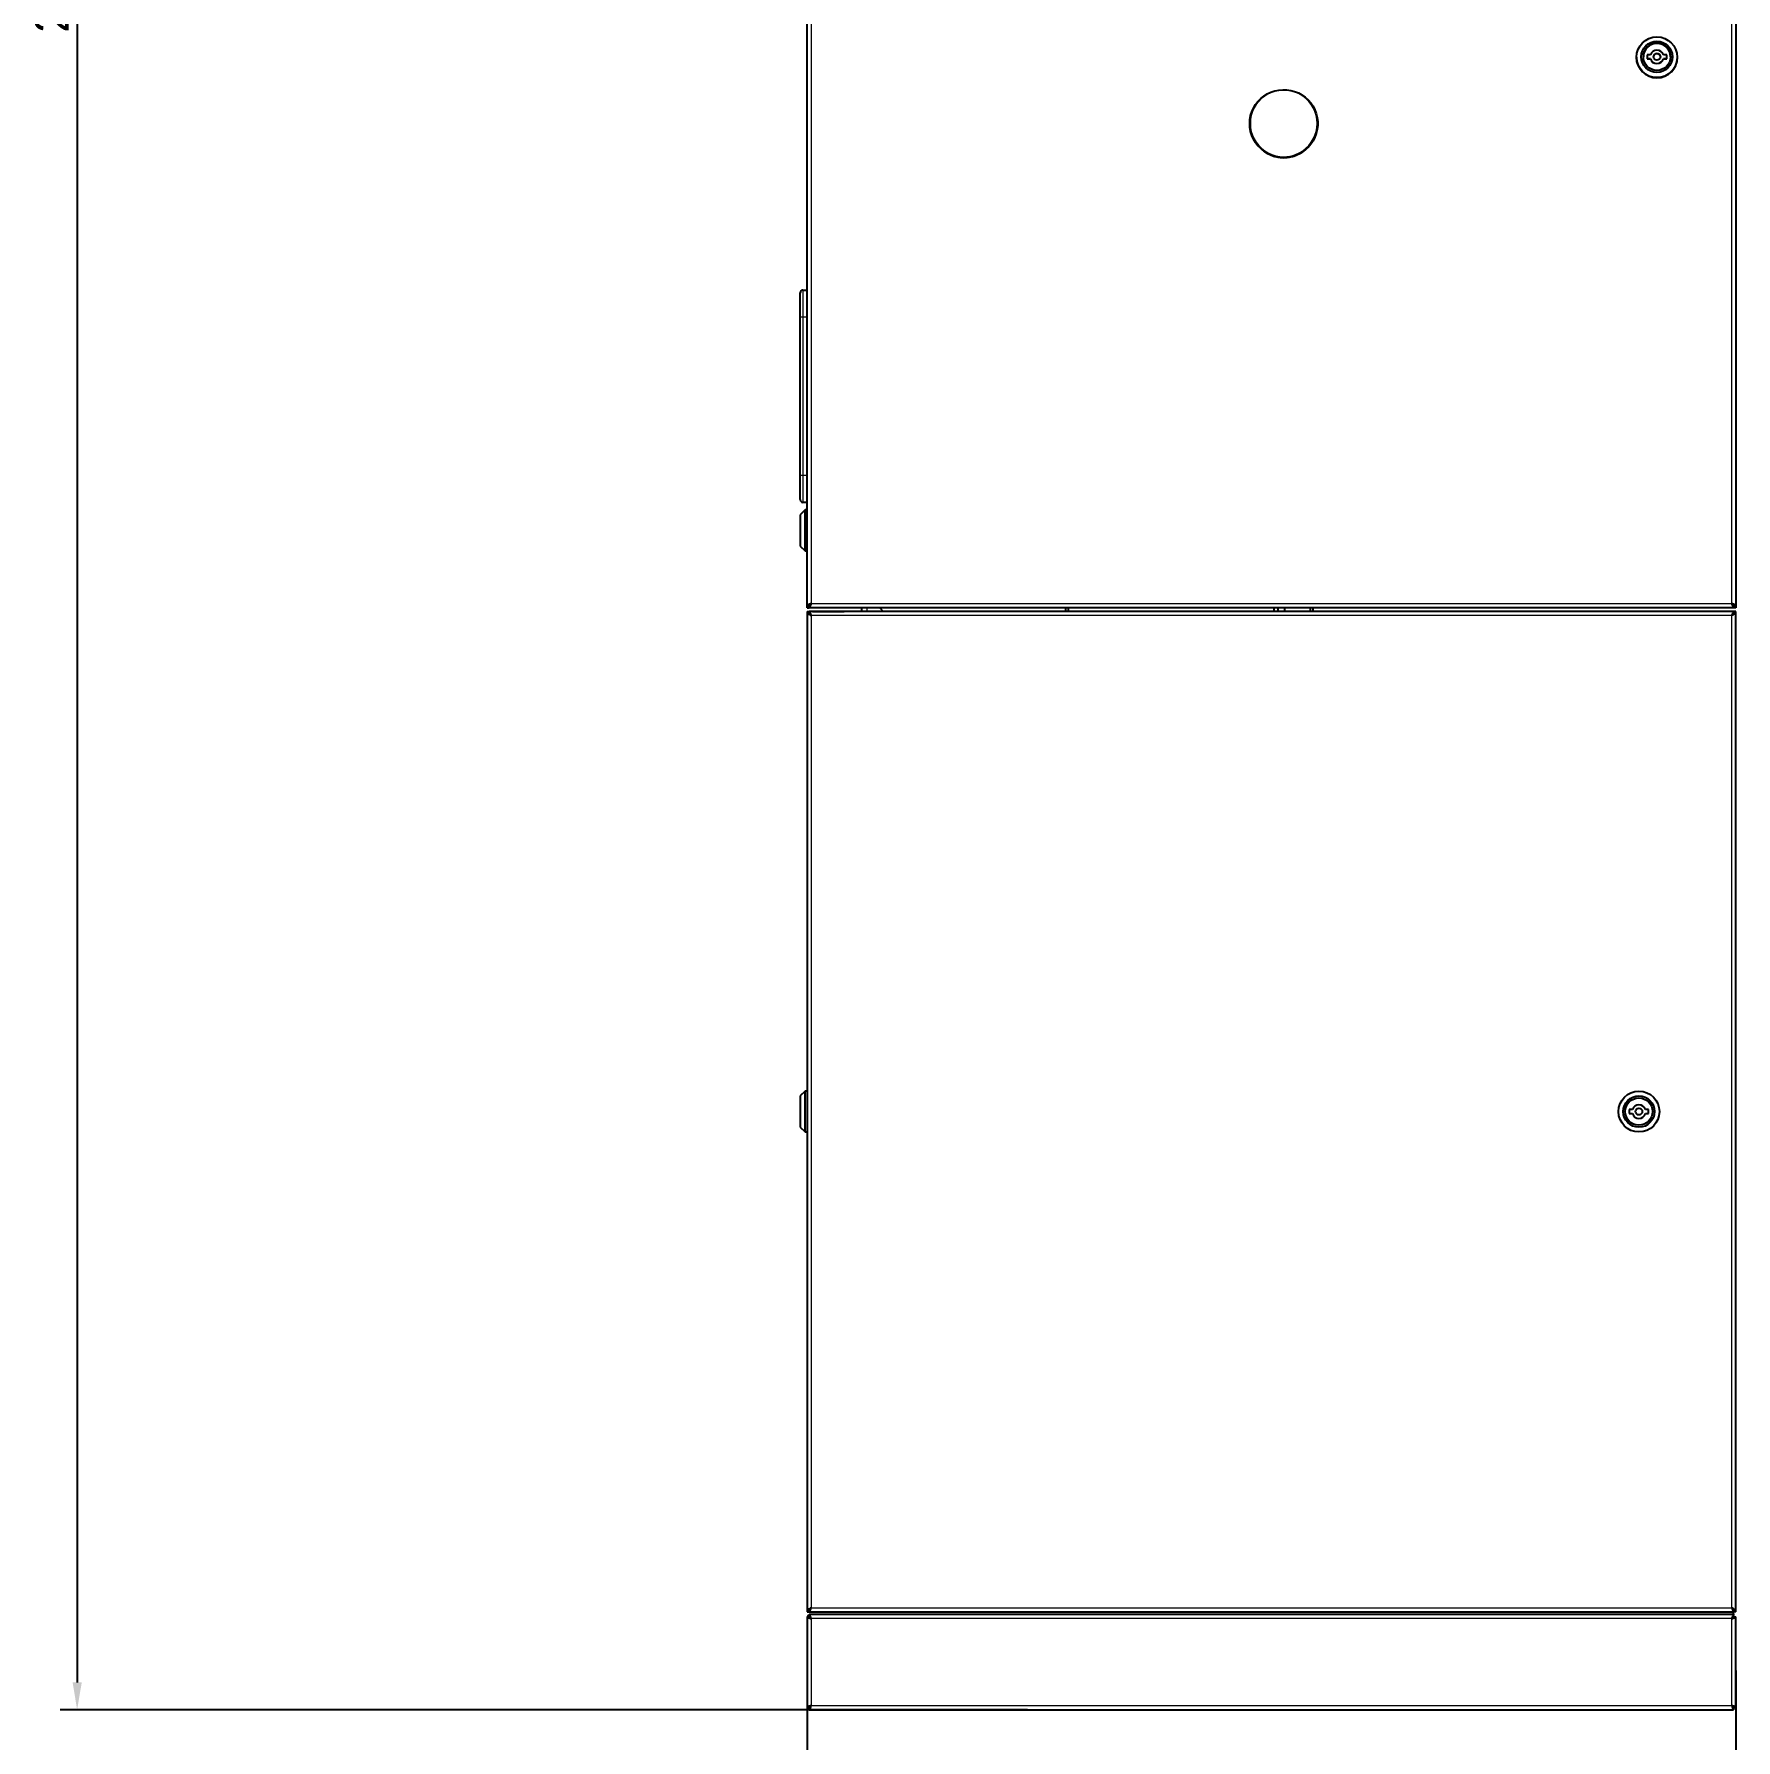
# Model space of a CAD drawing. Header units: millimetres. Extents: x -218071 to -203542, y 15363 to 51382.
# Drawn here: x -218052.2 to -217927.1, y 51129.8 to 51255.2 of the extents above; entities that cross this region are included whole.
import ezdxf

# ---------------------------------------------------------------- set-up
doc = ezdxf.new("R2010")
doc.units = ezdxf.units.MM
doc.header["$LTSCALE"] = 4
doc.layers.add('TPF-DIMENSIONS', color=3, linetype='Continuous')
doc.layers.add('TPF-EQUIPEMENT', color=7, linetype='Continuous')
doc.dimstyles.new('ISO-25', dxfattribs={"dimtxt": 2.5, "dimasz": 2, "dimexe": 1.25, "dimexo": 0.625, "dimtad": 1, "dimtxsty": 'Standard', "dimcen": -2.5, "dimclrt": 256, "dimadec": 0, "dimazin": 0, "dimtfac": 1, "dimtmove": 0, "dimatfit": 3, "dimfxl": 1, "dimarcsym": 0})

# ---------------------------------------------------------------- blocks, each defined once
blk = doc.blocks.new('*D667')
at = {"layer": 'Defpoints', "color": 0, "transparency": 16777216}
for p in [(-217995.39, 51135.54), (-217927.14, 51135.54), (-217927.14, 51103.4)]:
    blk.add_point(p, dxfattribs=at)
at = {"layer": 'TPF-DIMENSIONS', "color": 0, "lineweight": -2, "transparency": 16777216}
for p, q in [((-217995.39, 51134.91), (-217995.39, 51102.15)), ((-217927.14, 51134.91), (-217927.14, 51102.15)), ((-217993.39, 51103.4), (-217929.14, 51103.4))]:
    blk.add_line(p, q, dxfattribs=at)
at = {"layer": 'TPF-DIMENSIONS', "color": 0, "transparency": 16777216}
for points in [[(-217993.39, 51103.73), (-217993.39, 51103.06), (-217995.39, 51103.4)], [(-217929.14, 51103.73), (-217929.14, 51103.06), (-217927.14, 51103.4)]]:
    blk.add_solid(points, dxfattribs=at)
at = {"layer": 'TPF-DIMENSIONS', "transparency": 16777216, "insert": (-217961.27, 51106.52), "char_height": 2.5, "attachment_point": 2}
blk.add_mtext('68', dxfattribs=at)
blk = doc.blocks.new('*D683')
at = {"layer": 'Defpoints', "color": 0, "transparency": 16777216}
for p in [(-217983.01, 51382.04), (-218049.03, 51132.04), (-217978.57, 51132.04)]:
    blk.add_point(p, dxfattribs=at)
at = {"layer": 'TPF-DIMENSIONS', "color": 0, "lineweight": -2, "transparency": 16777216}
for p, q in [((-217983.63, 51382.04), (-218050.28, 51382.04)), ((-218049.03, 51380.04), (-218049.03, 51134.04)), ((-217979.19, 51132.04), (-218050.28, 51132.04))]:
    blk.add_line(p, q, dxfattribs=at)
at = {"layer": 'TPF-DIMENSIONS', "color": 0, "transparency": 16777216}
for points in [[(-218049.36, 51380.04), (-218048.69, 51380.04), (-218049.03, 51382.04)], [(-218049.36, 51134.04), (-218048.69, 51134.04), (-218049.03, 51132.04)]]:
    blk.add_solid(points, dxfattribs=at)
at = {"layer": 'TPF-DIMENSIONS', "transparency": 16777216, "insert": (-218052.15, 51258.04), "char_height": 2.5, "attachment_point": 2, "rotation": 90}
blk.add_mtext('250', dxfattribs=at)

msp = doc.modelspace()

# ---------------------------------------------------------------- linework, layer by layer
at = {"layer": 'TPF-EQUIPEMENT', "color": 7, "linetype": 'Continuous', "lineweight": 25, "transparency": 33554671}
for p, q in [((-217995.393, 51213.154), (-217995.393, 51293.675)), ((-217927.143, 51293.675), (-217927.143, 51213.154)), ((-217934.443, 51253.454), (-217934.443, 51253.441)), ((-217933.658, 51253.634), (-217933.658, 51253.335)), ((-217933.42, 51253.634), (-217933.658, 51253.634)), ((-217933.658, 51253.335), (-217933.42, 51253.335)), ((-217933.658, 51253.33), (-217933.658, 51253.335)), ((-217933.42, 51253.33), (-217933.658, 51253.33)), ((-217933.42, 51253.335), (-217933.42, 51253.33)), ((-217932.228, 51253.634), (-217932.466, 51253.634)), ((-217932.466, 51253.335), (-217932.228, 51253.335)), ((-217932.466, 51253.33), (-217932.466, 51253.335)), ((-217932.228, 51253.33), (-217932.466, 51253.33)), ((-217932.228, 51253.335), (-217932.228, 51253.634)), ((-217932.228, 51253.335), (-217932.228, 51253.33)), ((-217931.443, 51253.441), (-217931.443, 51253.454)), ((-217962.868, 51248.581), (-217962.868, 51248.576)), ((-217957.868, 51248.576), (-217957.868, 51248.581)), ((-217995.893, 51234.35), (-217995.893, 51236.15)), ((-217995.693, 51236.35), (-217995.393, 51236.35)), ((-217995.893, 51222.75), (-217995.893, 51234.35)), ((-217995.893, 51220.95), (-217995.893, 51222.75)), ((-217995.543, 51220.19), (-217995.893, 51219.84)), ((-217995.393, 51220.75), (-217995.693, 51220.75)), ((-217995.393, 51220.19), (-217995.543, 51220.19)), ((-217995.543, 51217.19), (-217995.543, 51220.19)), ((-217995.893, 51219.84), (-217995.893, 51217.54)), ((-217995.893, 51217.54), (-217995.543, 51217.19)), ((-217995.543, 51217.19), (-217995.393, 51217.19)), ((-217995.243, 51213.154), (-217995.393, 51213.154)), ((-217995.393, 51212.989), (-217995.393, 51213.139)), ((-217995.393, 51213.139), (-217995.229, 51213.139)), ((-217995.393, 51212.989), (-217995.229, 51212.989)), ((-217995.393, 51212.736), (-217995.393, 51139.236)), ((-217995.393, 51212.736), (-217995.243, 51212.736)), ((-217927.303, 51212.736), (-217995.233, 51212.736)), ((-217995.233, 51212.736), (-217995.233, 51212.696)), ((-217995.23, 51213.14), (-217995.23, 51212.99)), ((-217995.23, 51212.99), (-217995.229, 51212.989)), ((-217927.307, 51212.989), (-217995.229, 51212.989)), ((-217995.093, 51212.736), (-217995.093, 51212.736)), ((-217994.987, 51212.736), (-217995.093, 51212.736)), ((-217994.987, 51212.736), (-217994.987, 51212.736)), ((-217994.987, 51212.736), (-217994.881, 51212.736)), ((-217994.881, 51212.736), (-217994.881, 51212.736)), ((-217994.881, 51212.736), (-217992.678, 51212.736)), ((-217992.678, 51212.736), (-217992.678, 51212.736)), ((-217991.398, 51212.989), (-217991.398, 51212.736)), ((-217990.052, 51212.989), (-217989.798, 51212.736)), ((-217976.398, 51212.989), (-217976.398, 51212.736)), ((-217976.198, 51212.989), (-217976.198, 51212.736)), ((-217961.098, 51212.989), (-217961.098, 51212.736)), ((-217960.798, 51212.989), (-217960.798, 51212.736)), ((-217960.298, 51212.736), (-217960.298, 51212.989)), ((-217958.398, 51212.736), (-217958.398, 51212.989)), ((-217958.198, 51212.736), (-217958.198, 51212.989)), ((-217927.307, 51213.14), (-217927.307, 51212.99)), ((-217927.143, 51213.139), (-217927.307, 51213.139)), ((-217927.307, 51212.989), (-217927.307, 51212.99)), ((-217927.143, 51212.989), (-217927.307, 51212.989)), ((-217927.303, 51212.67), (-217927.303, 51212.736)), ((-217927.293, 51213.154), (-217927.143, 51213.154)), ((-217927.143, 51212.736), (-217927.293, 51212.736)), ((-217927.143, 51213.139), (-217927.143, 51212.989)), ((-217927.143, 51139.236), (-217927.143, 51212.736)), ((-217995.543, 51177.486), (-217995.893, 51177.136)), ((-217995.893, 51177.136), (-217995.893, 51174.836)), ((-217995.393, 51177.486), (-217995.543, 51177.486)), ((-217995.543, 51174.486), (-217995.543, 51177.486)), ((-217934.983, 51176.136), (-217934.983, 51175.836)), ((-217934.745, 51176.136), (-217934.983, 51176.136)), ((-217934.983, 51175.836), (-217934.745, 51175.836)), ((-217933.553, 51176.136), (-217933.791, 51176.136)), ((-217933.791, 51175.836), (-217933.553, 51175.836)), ((-217933.553, 51175.836), (-217933.553, 51176.136)), ((-217995.893, 51174.836), (-217995.543, 51174.486)), ((-217995.543, 51174.486), (-217995.393, 51174.486)), ((-217995.393, 51139.236), (-217995.243, 51139.236)), ((-217995.393, 51138.872), (-217995.393, 51132.2)), ((-217995.243, 51138.872), (-217995.393, 51138.872)), ((-217995.194, 51138.872), (-217995.243, 51138.872)), ((-217995.233, 51139.236), (-217995.233, 51139.272)), ((-217995.233, 51139.272), (-217995.217, 51139.266)), ((-217995.233, 51139.236), (-217927.303, 51139.236)), ((-217927.307, 51139.036), (-217995.229, 51139.036)), ((-217995.229, 51138.886), (-217995.229, 51139.036)), ((-217927.293, 51138.872), (-217927.344, 51138.872)), ((-217927.307, 51139.219), (-217927.307, 51139.186)), ((-217927.307, 51139.036), (-217927.307, 51139.186)), ((-217927.307, 51138.886), (-217927.307, 51139.036)), ((-217927.305, 51139.03), (-217927.248, 51139.036)), ((-217927.303, 51139.285), (-217927.303, 51139.236)), ((-217927.143, 51139.236), (-217927.293, 51139.236)), ((-217927.293, 51138.872), (-217927.143, 51138.872)), ((-217927.143, 51132.2), (-217927.143, 51138.872)), ((-217995.243, 51132.2), (-217995.393, 51132.2)), ((-217995.229, 51132.186), (-217995.229, 51132.036)), ((-217995.229, 51132.036), (-217927.307, 51132.036)), ((-217927.307, 51132.186), (-217927.307, 51132.036)), ((-217927.293, 51132.2), (-217927.143, 51132.2))]:
    msp.add_line(p, q, dxfattribs=at)
at = {"layer": 'TPF-EQUIPEMENT', "color": 8, "linetype": 'Continuous', "lineweight": 18, "transparency": 33554671}
for p, q in [((-217995.093, 51293.566), (-217995.093, 51213.316)), ((-217927.443, 51213.316), (-217927.443, 51293.566)), ((-217995.693, 51236.35), (-217995.693, 51234.35)), ((-217995.693, 51234.35), (-217995.893, 51234.35)), ((-217995.393, 51234.35), (-217995.693, 51234.35)), ((-217995.693, 51234.35), (-217995.693, 51222.75)), ((-217995.893, 51222.75), (-217995.693, 51222.75)), ((-217995.693, 51222.75), (-217995.393, 51222.75)), ((-217995.693, 51222.75), (-217995.693, 51220.75)), ((-217995.093, 51213.316), (-217927.443, 51213.316)), ((-217990.998, 51212.989), (-217990.998, 51212.736)), ((-217927.443, 51212.436), (-217995.093, 51212.436)), ((-217995.093, 51212.436), (-217995.093, 51139.536)), ((-217927.443, 51139.536), (-217927.443, 51212.436)), ((-217995.093, 51139.536), (-217927.443, 51139.536)), ((-217927.443, 51138.736), (-217995.093, 51138.736)), ((-217995.093, 51138.736), (-217995.093, 51132.336)), ((-217927.307, 51139.186), (-217991.393, 51139.186)), ((-217927.443, 51132.336), (-217927.443, 51138.736)), ((-217995.093, 51132.336), (-217927.443, 51132.336))]:
    msp.add_line(p, q, dxfattribs=at)
at = {"layer": 'TPF-EQUIPEMENT', "color": 7, "linetype": 'Continuous', "lineweight": 25, "transparency": 33554671, "flags": 128}
for points in [[(-217962.868, 51248.581), (-217962.851, 51248.875), (-217962.798, 51249.166), (-217962.712, 51249.448), (-217962.592, 51249.718), (-217962.442, 51249.972), (-217962.262, 51250.206), (-217962.056, 51250.418), (-217961.826, 51250.604), (-217961.575, 51250.762), (-217961.308, 51250.889), (-217961.027, 51250.983), (-217960.737, 51251.044), (-217960.442, 51251.07), (-217960.146, 51251.061), (-217959.853, 51251.018), (-217959.568, 51250.94), (-217959.293, 51250.829), (-217959.034, 51250.687), (-217958.793, 51250.515), (-217958.575, 51250.315), (-217958.381, 51250.092), (-217958.216, 51249.847), (-217958.08, 51249.585), (-217957.977, 51249.308), (-217957.908, 51249.021), (-217957.873, 51248.728), (-217957.873, 51248.433), (-217957.908, 51248.14), (-217957.977, 51247.853), (-217958.08, 51247.577), (-217958.216, 51247.314), (-217958.381, 51247.069), (-217958.575, 51246.846), (-217958.793, 51246.647), (-217959.034, 51246.475), (-217959.293, 51246.332), (-217959.568, 51246.221), (-217959.853, 51246.144), (-217960.146, 51246.1), (-217960.442, 51246.091), (-217960.737, 51246.117), (-217961.027, 51246.178), (-217961.308, 51246.273), (-217961.575, 51246.4), (-217961.826, 51246.557), (-217962.056, 51246.743), (-217962.262, 51246.955), (-217962.442, 51247.189), (-217962.592, 51247.443), (-217962.712, 51247.713), (-217962.798, 51247.996), (-217962.851, 51248.286), (-217962.868, 51248.581)], [(-217995.243, 51213.154), (-217995.238, 51213.151), (-217995.225, 51213.149)], [(-217927.312, 51213.149), (-217927.299, 51213.151), (-217927.293, 51213.154)]]:
    msp.add_lwpolyline(points, dxfattribs=at)
at = {"layer": 'TPF-EQUIPEMENT', "color": 8, "linetype": 'Continuous', "lineweight": 18, "transparency": 33554671, "flags": 128}
msp.add_lwpolyline([(-217962.821, 51248.59), (-217962.803, 51248.296), (-217962.749, 51248.006), (-217962.661, 51247.724), (-217962.54, 51247.455), (-217962.386, 51247.203), (-217962.204, 51246.97), (-217961.994, 51246.762), (-217961.761, 51246.58), (-217961.508, 51246.427), (-217961.238, 51246.306), (-217960.955, 51246.218), (-217960.664, 51246.165), (-217960.368, 51246.147), (-217960.073, 51246.165), (-217959.782, 51246.218), (-217959.499, 51246.306), (-217959.229, 51246.427), (-217958.975, 51246.58), (-217958.742, 51246.762), (-217958.533, 51246.97), (-217958.35, 51247.203), (-217958.197, 51247.455), (-217958.076, 51247.724), (-217957.987, 51248.006), (-217957.934, 51248.296), (-217957.916, 51248.59), (-217957.934, 51248.885), (-217957.987, 51249.175), (-217958.076, 51249.456), (-217958.197, 51249.725), (-217958.35, 51249.978), (-217958.533, 51250.21), (-217958.742, 51250.419), (-217958.975, 51250.601), (-217959.229, 51250.753), (-217959.499, 51250.874), (-217959.782, 51250.962), (-217960.073, 51251.015), (-217960.368, 51251.033), (-217960.664, 51251.015), (-217960.955, 51250.962), (-217961.238, 51250.874), (-217961.508, 51250.753), (-217961.761, 51250.601), (-217961.994, 51250.419), (-217962.204, 51250.21), (-217962.386, 51249.978), (-217962.54, 51249.725), (-217962.661, 51249.456), (-217962.749, 51249.175), (-217962.803, 51248.885), (-217962.821, 51248.59)], dxfattribs=at)
at = {"layer": 'TPF-EQUIPEMENT', "color": 7, "linetype": 'Continuous', "lineweight": 25, "transparency": 33554671}
for centre, radius in [((-217932.947, 51253.453), 1.496), ((-217932.946, 51253.485), 1.147), ((-217932.944, 51253.487), 0.999), ((-217932.944, 51253.484), 0.249), ((-217934.268, 51175.986), 1.5), ((-217934.268, 51175.986), 1.15), ((-217934.268, 51175.986), 1), ((-217934.268, 51175.986), 0.25)]:
    msp.add_circle(centre, radius, dxfattribs=at)
for centre, radius, start, end in [((-217932.943, 51253.477), 1, 0.16785, 179.83215), ((-217932.943, 51253.482), 0.5, 17.63228, 162.36772), ((-217932.943, 51253.445), 1.5, 180.16915, 359.83085), ((-217932.943, 51253.486), 0.5, 197.63228, 342.36772), ((-217932.943, 51253.482), 0.5, 197.63228, 342.36772), ((-217932.943, 51253.479), 0.25, 0.17579, 179.82421), ((-217960.368, 51248.584), 2.5, 180.17104, 359.82896), ((-217960.368, 51248.298), 2.233, 247.39698, 292.60302), ((-217995.693, 51236.15), 0.2, 90, 180), ((-217995.693, 51220.95), 0.2, 180, 270), ((-217995.318, 51213.346), 0.207, 248.61004, 268.26632), ((-217927.219, 51213.346), 0.207, 271.73368, 291.38996), ((-217934.268, 51175.986), 0.5, 17.4576, 162.5424), ((-217934.268, 51175.986), 0.5, 197.4576, 342.5424)]:
    msp.add_arc(centre, radius, start, end, dxfattribs=at)
for centre, major_axis, ratio, start_param, end_param in [((-217995.093, 51213.289), (0.3, 0.137), 0.0722456, 1.5378838, 3.1086801), ((-217995.093, 51213.289), (0.15, 0.136), 0.0477891, 1.5273591, 3.0981555), ((-217995.093, 51213.289), (0.136, 0.3), 0.0328702, 1.4984338, 3.1019692), ((-217995.093, 51213.289), (0.136, 0.15), 0.043463, 1.5230107, 3.1265462), ((-217927.443, 51213.289), (-0.136, 0.3), 0.0328702, 3.1812161, 4.7847515), ((-217927.443, 51213.289), (0.3, -0.137), 0.0722456, 0.0329125, 1.6037089), ((-217927.443, 51213.289), (0.15, -0.136), 0.0477891, 0.0434372, 1.6142335), ((-217927.443, 51213.289), (-0.136, 0.15), 0.043463, 3.1566391, 4.671832)]:
    msp.add_ellipse(centre, major_axis=major_axis, ratio=ratio, start_param=start_param, end_param=end_param, dxfattribs=at)
for points, knots in [([(-217995.393, 51212.736), (-217995.389, 51212.71), (-217995.379, 51212.659), (-217995.307, 51212.583), (-217995.207, 51212.508), (-217995.13, 51212.459), (-217995.093, 51212.436)], [0, 0, 0, 0, 0.2546509, 0.5095426, 0.7644355, 1, 1, 1, 1]), ([(-217995.243, 51212.736), (-217995.239, 51212.701), (-217995.23, 51212.631), (-217995.168, 51212.531), (-217995.117, 51212.466), (-217995.093, 51212.436)], [0, 0, 0, 0, 0.3481379, 0.6975294, 1, 1, 1, 1]), ([(-217927.303, 51212.736), (-217927.314, 51212.732), (-217927.335, 51212.725), (-217927.366, 51212.669), (-217927.397, 51212.587), (-217927.423, 51212.503), (-217927.439, 51212.452), (-217927.443, 51212.436)], [0, 0, 0, 0, 0.22399638, 0.44802623, 0.67205622, 0.89608601, 1, 1, 1, 1]), ([(-217995.093, 51212.436), (-217995.105, 51212.455), (-217995.128, 51212.494), (-217995.154, 51212.534), (-217995.168, 51212.547), (-217995.171, 51212.549)], [0, 0, 0, 0, 0.4508649, 0.9017299, 1, 1, 1, 1]), ([(-217927.354, 51212.56), (-217927.362, 51212.553), (-217927.381, 51212.535), (-217927.411, 51212.49), (-217927.433, 51212.453), (-217927.443, 51212.436)], [0, 0, 0, 0, 0.2658948, 0.6567347, 1, 1, 1, 1]), ([(-217995.093, 51139.536), (-217995.133, 51139.511), (-217995.213, 51139.461), (-217995.311, 51139.379), (-217995.38, 51139.302), (-217995.389, 51139.257), (-217995.393, 51139.236)], [0, 0, 0, 0, 0.2511062, 0.5047377, 0.7689632, 1, 1, 1, 1]), ([(-217995.393, 51138.872), (-217995.39, 51138.861), (-217995.383, 51138.841), (-217995.327, 51138.811), (-217995.245, 51138.78), (-217995.162, 51138.755), (-217995.11, 51138.741), (-217995.093, 51138.736)], [0, 0, 0, 0, 0.2234635, 0.4469588, 0.6704542, 0.8939494, 1, 1, 1, 1]), ([(-217995.229, 51138.998), (-217995.249, 51138.988), (-217995.3, 51138.962), (-217995.345, 51138.913), (-217995.357, 51138.876), (-217995.359, 51138.872)], [0, 0, 0, 0, 0.3621379, 0.9284065, 1, 1, 1, 1]), ([(-217995.093, 51139.536), (-217995.12, 51139.502), (-217995.174, 51139.432), (-217995.23, 51139.328), (-217995.239, 51139.265), (-217995.243, 51139.236)], [0, 0, 0, 0, 0.3419981, 0.6929957, 1, 1, 1, 1]), ([(-217995.243, 51138.872), (-217995.24, 51138.859), (-217995.235, 51138.835), (-217995.196, 51138.799), (-217995.148, 51138.767), (-217995.111, 51138.746), (-217995.093, 51138.736)], [0, 0, 0, 0, 0.2823079, 0.5306182, 0.7788488, 1, 1, 1, 1]), ([(-217995.093, 51138.736), (-217995.103, 51138.771), (-217995.124, 51138.841), (-217995.154, 51138.934), (-217995.184, 51139.002), (-217995.21, 51139.032), (-217995.224, 51139.035), (-217995.229, 51139.036)], [0, 0, 0, 0, 0.2234635, 0.4469588, 0.6704542, 0.8939494, 1, 1, 1, 1]), ([(-217995.093, 51138.736), (-217995.106, 51138.758), (-217995.13, 51138.8), (-217995.165, 51138.849), (-217995.198, 51138.88), (-217995.219, 51138.884), (-217995.229, 51138.886)], [0, 0, 0, 0, 0.2823079, 0.5306182, 0.7788488, 1, 1, 1, 1]), ([(-217995.171, 51139.423), (-217995.168, 51139.425), (-217995.154, 51139.438), (-217995.128, 51139.478), (-217995.105, 51139.516), (-217995.093, 51139.536)], [0, 0, 0, 0, 0.0942699, 0.5471349, 1, 1, 1, 1]), ([(-217927.143, 51139.236), (-217927.148, 51139.257), (-217927.156, 51139.3), (-217927.221, 51139.375), (-217927.317, 51139.456), (-217927.4, 51139.509), (-217927.443, 51139.536)], [0, 0, 0, 0, 0.2351317, 0.4730596, 0.7267128, 1, 1, 1, 1]), ([(-217927.293, 51139.236), (-217927.297, 51139.264), (-217927.305, 51139.322), (-217927.358, 51139.425), (-217927.413, 51139.496), (-217927.443, 51139.536)], [0, 0, 0, 0, 0.2973707, 0.6031047, 1, 1, 1, 1]), ([(-217927.443, 51139.536), (-217927.432, 51139.516), (-217927.408, 51139.477), (-217927.379, 51139.433), (-217927.361, 51139.418), (-217927.355, 51139.413)], [0, 0, 0, 0, 0.39833863, 0.79667726, 1, 1, 1, 1]), ([(-217927.307, 51139.036), (-217927.318, 51139.032), (-217927.338, 51139.025), (-217927.368, 51138.969), (-217927.399, 51138.887), (-217927.424, 51138.804), (-217927.439, 51138.752), (-217927.443, 51138.736)], [0, 0, 0, 0, 0.2234635, 0.4469588, 0.6704542, 0.8939494, 1, 1, 1, 1]), ([(-217927.307, 51138.886), (-217927.32, 51138.883), (-217927.344, 51138.877), (-217927.38, 51138.839), (-217927.412, 51138.79), (-217927.433, 51138.753), (-217927.443, 51138.736)], [0, 0, 0, 0, 0.2823079, 0.5306182, 0.7788488, 1, 1, 1, 1]), ([(-217927.443, 51138.736), (-217927.408, 51138.746), (-217927.338, 51138.766), (-217927.245, 51138.796), (-217927.177, 51138.827), (-217927.147, 51138.852), (-217927.144, 51138.867), (-217927.143, 51138.872)], [0, 0, 0, 0, 0.2234635, 0.4469588, 0.6704542, 0.8939494, 1, 1, 1, 1]), ([(-217927.443, 51138.736), (-217927.421, 51138.749), (-217927.379, 51138.773), (-217927.33, 51138.808), (-217927.299, 51138.84), (-217927.295, 51138.862), (-217927.293, 51138.872)], [0, 0, 0, 0, 0.2823079, 0.5306182, 0.7788488, 1, 1, 1, 1]), ([(-217995.093, 51132.336), (-217995.128, 51132.326), (-217995.199, 51132.305), (-217995.291, 51132.275), (-217995.359, 51132.245), (-217995.39, 51132.22), (-217995.393, 51132.205), (-217995.393, 51132.2)], [0, 0, 0, 0, 0.2234635, 0.4469588, 0.6704542, 0.8939494, 1, 1, 1, 1]), ([(-217995.356, 51132.2), (-217995.346, 51132.18), (-217995.319, 51132.129), (-217995.271, 51132.085), (-217995.233, 51132.072), (-217995.229, 51132.071)], [0, 0, 0, 0, 0.3621379, 0.9284065, 1, 1, 1, 1]), ([(-217995.093, 51132.336), (-217995.116, 51132.323), (-217995.157, 51132.299), (-217995.207, 51132.264), (-217995.238, 51132.231), (-217995.242, 51132.21), (-217995.243, 51132.2)], [0, 0, 0, 0, 0.2823079, 0.5306182, 0.7788488, 1, 1, 1, 1]), ([(-217995.229, 51132.036), (-217995.219, 51132.039), (-217995.199, 51132.047), (-217995.168, 51132.102), (-217995.138, 51132.184), (-217995.113, 51132.268), (-217995.098, 51132.319), (-217995.093, 51132.336)], [0, 0, 0, 0, 0.2234635, 0.4469588, 0.6704542, 0.8939494, 1, 1, 1, 1]), ([(-217995.229, 51132.186), (-217995.216, 51132.189), (-217995.192, 51132.194), (-217995.157, 51132.233), (-217995.125, 51132.282), (-217995.103, 51132.318), (-217995.093, 51132.336)], [0, 0, 0, 0, 0.2823079, 0.5306182, 0.7788488, 1, 1, 1, 1]), ([(-217995.164, 51132.221), (-217995.175, 51132.224), (-217995.199, 51132.231), (-217995.219, 51132.238), (-217995.229, 51132.241)], [0, 0, 0, 0, 0.4656488, 1, 1, 1, 1]), ([(-217995.199, 51132.231), (-217995.197, 51132.229), (-217995.191, 51132.22), (-217995.182, 51132.216), (-217995.174, 51132.213)], [0, 0, 0, 0, 0.253264, 1, 1, 1, 1]), ([(-217927.143, 51132.2), (-217927.147, 51132.21), (-217927.154, 51132.23), (-217927.21, 51132.261), (-217927.292, 51132.291), (-217927.375, 51132.316), (-217927.427, 51132.331), (-217927.443, 51132.336)], [0, 0, 0, 0, 0.2234635, 0.4469588, 0.6704542, 0.8939494, 1, 1, 1, 1]), ([(-217927.443, 51132.336), (-217927.433, 51132.301), (-217927.413, 51132.23), (-217927.383, 51132.138), (-217927.352, 51132.07), (-217927.327, 51132.039), (-217927.312, 51132.037), (-217927.307, 51132.036)], [0, 0, 0, 0, 0.2234635, 0.4469588, 0.6704542, 0.8939494, 1, 1, 1, 1]), ([(-217927.443, 51132.336), (-217927.431, 51132.314), (-217927.406, 51132.272), (-217927.371, 51132.222), (-217927.339, 51132.191), (-217927.317, 51132.187), (-217927.307, 51132.186)], [0, 0, 0, 0, 0.2823079, 0.5306182, 0.7788488, 1, 1, 1, 1]), ([(-217927.293, 51132.2), (-217927.296, 51132.213), (-217927.302, 51132.237), (-217927.34, 51132.272), (-217927.389, 51132.305), (-217927.426, 51132.326), (-217927.443, 51132.336)], [0, 0, 0, 0, 0.2823079, 0.5306182, 0.7788488, 1, 1, 1, 1])]:
    msp.add_open_spline(points, degree=3, knots=knots, dxfattribs=at)
for points in [[(-217995.093, 51212.436), (-217995.105, 51212.475), (-217995.128, 51212.554), (-217995.163, 51212.653), (-217995.198, 51212.722), (-217995.222, 51212.731), (-217995.233, 51212.736)], [(-217927.443, 51212.436), (-217927.404, 51212.461), (-217927.325, 51212.511), (-217927.226, 51212.586), (-217927.157, 51212.661), (-217927.148, 51212.711), (-217927.143, 51212.736)], [(-217927.443, 51212.436), (-217927.424, 51212.461), (-217927.384, 51212.511), (-217927.335, 51212.586), (-217927.3, 51212.661), (-217927.296, 51212.711), (-217927.293, 51212.736)], [(-217995.233, 51139.236), (-217995.222, 51139.24), (-217995.198, 51139.249), (-217995.163, 51139.319), (-217995.128, 51139.418), (-217995.105, 51139.497), (-217995.093, 51139.536)], [(-217927.443, 51139.536), (-217927.432, 51139.497), (-217927.408, 51139.418), (-217927.373, 51139.319), (-217927.338, 51139.249), (-217927.315, 51139.24), (-217927.303, 51139.236)]]:
    msp.add_open_spline(points, degree=3, dxfattribs=at)

# ---------------------------------------------------------------- dimensions: what is measured, and where the dimension line sits
at = {"layer": 'TPF-DIMENSIONS', "transparency": 33554671}
dim = msp.add_linear_dim(base=(-218049.028, 51132.036), p1=(-217983.006, 51382.036), p2=(-217978.57, 51132.036), angle=90, dimstyle='ISO-25', dxfattribs=at)
dim.commit()
dim.dimension.update_dxf_attribs({"geometry": '*D683', "text_midpoint": (-218049.028, 51258.036), "dimtype": 160})
dim = msp.add_linear_dim(base=(-217927.143, 51103.398), p1=(-217995.393, 51135.536), p2=(-217927.143, 51135.536), dimstyle='ISO-25', override={"dimdec": 0}, dxfattribs=at)
dim.commit()
dim.dimension.update_dxf_attribs({"geometry": '*D667', "text_midpoint": (-217961.268, 51103.398), "dimtype": 160})

doc.saveas('drawing.dxf')
